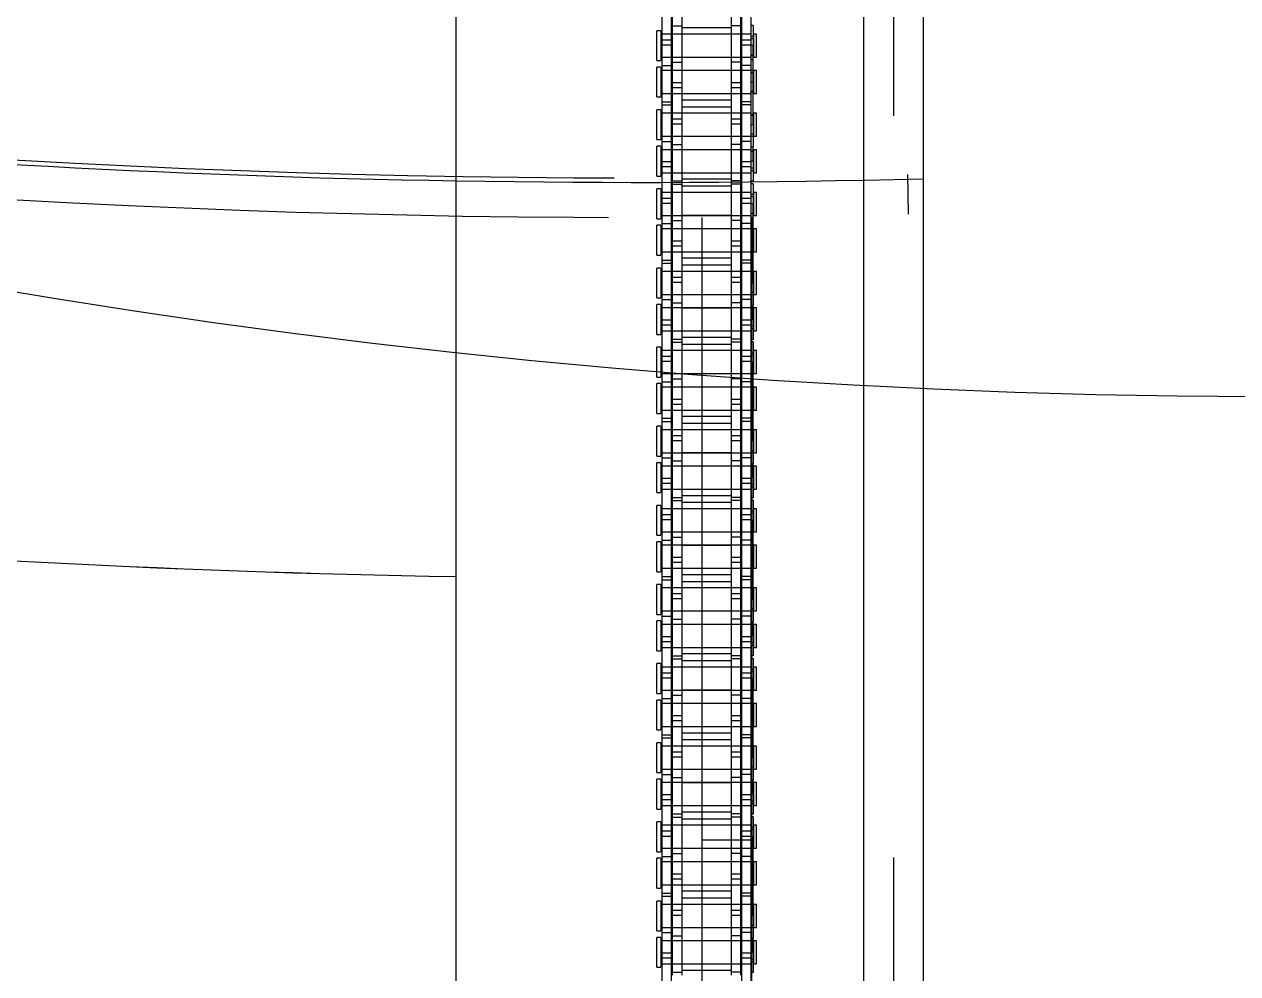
# Model space of a CAD drawing. Header units: metres. Extents: x 0 to 63075, y 0 to 44550.
# Drawn here: x 14245.8 to 14440.6, y 30337.3 to 30489.7 of the extents above; entities that cross this region are included whole.
import ezdxf

# ---------------------------------------------------------------- set-up
doc = ezdxf.new("R2010")
doc.units = ezdxf.units.M
doc.header["$LTSCALE"] = 75
doc.linetypes.add('HIDDEN2', pattern=[4.7625, 3.175, -1.5875])
for name, color, linetype in [('SDM', 7, 'Continuous'), ('SL1', 8, 'Continuous'), ('SL4', 4, 'Continuous'), ('ST1', 7, 'HIDDEN2')]:
    doc.layers.add(name, color=color, linetype=linetype)

# ---------------------------------------------------------------- blocks, each defined once
blk = doc.blocks.new('A$Cf5d57027')
at = {"layer": 'SL1'}
blk.add_arc((6187.34, 9148.65), 1221.5, 121.07475, 67.29436, dxfattribs=at)
blk = doc.blocks.new('A$Ca53c419a')
at = {"layer": 'SL4'}
for p, q in [((3669.71, 281.23), (4459.47, 281.23)), ((3669.71, 215.76), (4459.48, 215.76)), ((4619.72, 206.23), (3669.71, 206.23))]:
    blk.add_line(p, q, dxfattribs=at)
for radius, start, end in [(1821.51, 174.66806, 179.06464), (1821.5, 174.66803, 179.06464), (1758, 174.47485, 179.03085)]:
    blk.add_arc((5821.72, 251.5), radius, start, end, dxfattribs=at)
at = {"layer": 'ST1'}
for p, q in [((3930.1, 248.16), (3939.19, 248.16)), ((3937.73, 249), (3942.53, 249)), ((3937.73, 249), (3937.73, 248.34)), ((3942.53, 248.34), (3937.73, 248.34)), ((3938.28, 248.34), (3938.28, 233.84)), ((3938.28, 248.16), (3938.28, 246.64)), ((3939.19, 248.16), (3940.05, 248.16)), ((3939.19, 246.64), (3939.19, 248.16)), ((3940.05, 248.16), (3949.15, 248.16)), ((3940.05, 248.16), (3940.05, 246.64)), ((3941.97, 233.84), (3941.97, 248.34)), ((3941.97, 246.64), (3941.97, 248.16)), ((3942.53, 248.34), (3942.53, 249)), ((3943.3, 248.16), (3943.3, 246.64)), ((3943.58, 249), (3948.37, 249)), ((3943.58, 249), (3943.58, 248.34)), ((3948.37, 248.34), (3943.58, 248.34)), ((3944.13, 248.34), (3944.13, 233.84)), ((3944.13, 248.16), (3944.13, 246.64)), ((3947.82, 233.84), (3947.82, 248.34)), ((3947.82, 246.64), (3947.82, 248.16)), ((3948.37, 248.34), (3948.37, 249)), ((3949.15, 248.16), (3949.15, 246.64)), ((3949.15, 248.16), (3955.5, 248.16)), ((3949.65, 248.16), (3949.65, 246.64)), ((3950.43, 249), (3955.23, 249)), ((3950.43, 249), (3950.43, 248.34)), ((3955.23, 248.34), (3950.43, 248.34)), ((3950.98, 248.34), (3950.98, 233.84)), ((3950.98, 248.16), (3950.98, 246.64)), ((3954.67, 233.84), (3954.67, 248.34)), ((3954.67, 246.64), (3954.67, 248.16)), ((3955.23, 248.34), (3955.23, 249)), ((3955.5, 248.16), (3955.5, 246.64)), ((3955.5, 248.16), (3964.59, 248.16)), ((3956.28, 249), (3961.07, 249)), ((3956.28, 249), (3956.28, 248.34)), ((3961.07, 248.34), (3956.28, 248.34)), ((3956.83, 248.34), (3956.83, 233.84)), ((3956.83, 248.16), (3956.83, 246.64)), ((3958.75, 246.64), (3958.75, 248.16)), ((3959.61, 248.16), (3959.61, 246.64)), ((3960.52, 233.84), (3960.52, 248.34)), ((3960.52, 246.64), (3960.52, 248.16)), ((3961.07, 248.34), (3961.07, 249)), ((3963.13, 249), (3967.93, 249)), ((3963.13, 249), (3963.13, 248.34)), ((3967.93, 248.34), (3963.13, 248.34)), ((3963.68, 248.34), (3963.68, 233.84)), ((3963.68, 248.16), (3963.68, 246.64)), ((3964.59, 248.16), (3965.45, 248.16)), ((3964.59, 246.64), (3964.59, 248.16)), ((3965.45, 248.16), (3974.55, 248.16)), ((3965.45, 248.16), (3965.45, 246.64)), ((3967.37, 233.84), (3967.37, 248.34)), ((3967.37, 246.64), (3967.37, 248.16)), ((3967.93, 248.34), (3967.93, 249)), ((3968.7, 248.16), (3968.7, 246.64)), ((3968.98, 249), (3973.77, 249)), ((3968.98, 249), (3968.98, 248.34)), ((3973.77, 248.34), (3968.98, 248.34)), ((3969.53, 248.34), (3969.53, 233.84)), ((3969.53, 248.16), (3969.53, 246.64)), ((3973.22, 233.84), (3973.22, 248.34)), ((3973.22, 246.64), (3973.22, 248.16)), ((3973.77, 248.34), (3973.77, 249)), ((3974.55, 248.16), (3974.55, 246.64)), ((3974.55, 248.16), (3980.9, 248.16)), ((3975.05, 248.16), (3975.05, 246.64)), ((3975.83, 249), (3980.63, 249)), ((3975.83, 249), (3975.83, 248.34)), ((3980.63, 248.34), (3975.83, 248.34)), ((3976.38, 248.34), (3976.38, 233.84)), ((3976.38, 248.16), (3976.38, 246.64)), ((3980.07, 233.84), (3980.07, 248.34)), ((3980.07, 246.64), (3980.07, 248.16)), ((3980.63, 248.34), (3980.63, 249)), ((3980.9, 248.16), (3980.9, 246.64)), ((3980.9, 248.16), (3989.99, 248.16)), ((3981.68, 249), (3986.47, 249)), ((3981.68, 249), (3981.68, 248.34)), ((3986.47, 248.34), (3981.68, 248.34)), ((3982.23, 248.34), (3982.23, 233.84)), ((3982.23, 248.16), (3982.23, 246.64)), ((3984.15, 246.64), (3984.15, 248.16)), ((3985.01, 248.16), (3985.01, 246.64)), ((3985.92, 233.84), (3985.92, 248.34)), ((3985.92, 246.64), (3985.92, 248.16)), ((3986.47, 248.34), (3986.47, 249)), ((3988.53, 249), (3993.33, 249)), ((3988.53, 249), (3988.53, 248.34)), ((3993.33, 248.34), (3988.53, 248.34)), ((3989.08, 248.34), (3989.08, 233.84)), ((3989.08, 248.16), (3989.08, 246.64)), ((3989.99, 248.16), (3990.85, 248.16)), ((3989.99, 246.64), (3989.99, 248.16)), ((3990.85, 248.16), (3999.95, 248.16)), ((3990.85, 248.16), (3990.85, 246.64)), ((3992.77, 233.84), (3992.77, 248.34)), ((3992.77, 246.64), (3992.77, 248.16)), ((3993.33, 248.34), (3993.33, 249)), ((3994.1, 248.16), (3994.1, 246.64)), ((3994.38, 249), (3999.17, 249)), ((3994.38, 249), (3994.38, 248.34)), ((3999.17, 248.34), (3994.38, 248.34)), ((3994.93, 248.34), (3994.93, 233.84)), ((3994.93, 248.16), (3994.93, 246.64)), ((3998.62, 233.84), (3998.62, 248.34)), ((3998.62, 246.64), (3998.62, 248.16)), ((3999.17, 248.34), (3999.17, 249)), ((3999.95, 248.16), (3999.95, 246.64)), ((3999.95, 248.16), (4006.3, 248.16)), ((4000.45, 248.16), (4000.45, 246.64)), ((4001.23, 249), (4006.03, 249)), ((4001.23, 249), (4001.23, 248.34)), ((4006.03, 248.34), (4001.23, 248.34)), ((4001.78, 248.34), (4001.78, 233.84)), ((4001.78, 248.16), (4001.78, 246.64)), ((4005.47, 233.84), (4005.47, 248.34)), ((4005.47, 246.64), (4005.47, 248.16)), ((4006.03, 248.34), (4006.03, 249)), ((4006.3, 248.16), (4006.3, 246.64)), ((4006.3, 248.16), (4015.39, 248.16)), ((4007.08, 249), (4011.87, 249)), ((4007.08, 249), (4007.08, 248.34)), ((4011.87, 248.34), (4007.08, 248.34)), ((4007.63, 248.34), (4007.63, 233.84)), ((4007.63, 248.16), (4007.63, 246.64)), ((4009.55, 246.64), (4009.55, 248.16)), ((4010.41, 248.16), (4010.41, 246.64)), ((4011.32, 233.84), (4011.32, 248.34)), ((4011.32, 246.64), (4011.32, 248.16)), ((4011.87, 248.34), (4011.87, 249)), ((4013.93, 249), (4018.73, 249)), ((4013.93, 249), (4013.93, 248.34)), ((4018.73, 248.34), (4013.93, 248.34)), ((4014.48, 248.34), (4014.48, 233.84)), ((4014.48, 248.16), (4014.48, 246.64)), ((4015.39, 248.16), (4016.25, 248.16)), ((4015.39, 246.64), (4015.39, 248.16)), ((4016.25, 248.16), (4025.35, 248.16)), ((4016.25, 248.16), (4016.25, 246.64)), ((4018.17, 233.84), (4018.17, 248.34)), ((4018.17, 246.64), (4018.17, 248.16)), ((4018.73, 248.34), (4018.73, 249)), ((4019.5, 248.16), (4019.5, 246.64)), ((4019.78, 249), (4024.57, 249)), ((4019.78, 249), (4019.78, 248.34)), ((4024.57, 248.34), (4019.78, 248.34)), ((4020.33, 248.34), (4020.33, 233.84)), ((4020.33, 248.16), (4020.33, 246.64)), ((4024.02, 233.84), (4024.02, 248.34)), ((4024.02, 246.64), (4024.02, 248.16)), ((4024.57, 248.34), (4024.57, 249)), ((4025.35, 248.16), (4025.35, 246.64)), ((4025.35, 248.16), (4031.7, 248.16)), ((4025.85, 248.16), (4025.85, 246.64)), ((4026.63, 249), (4031.43, 249)), ((4026.63, 249), (4026.63, 248.34)), ((4031.43, 248.34), (4026.63, 248.34)), ((4027.18, 248.34), (4027.18, 233.84)), ((4027.18, 248.16), (4027.18, 246.64)), ((4030.87, 233.84), (4030.87, 248.34)), ((4030.87, 246.64), (4030.87, 248.16)), ((4031.43, 248.34), (4031.43, 249)), ((4031.7, 248.16), (4031.7, 246.64)), ((4031.7, 248.16), (4040.79, 248.16)), ((4032.48, 249), (4037.27, 249)), ((4032.48, 249), (4032.48, 248.34)), ((4037.27, 248.34), (4032.48, 248.34)), ((4033.03, 248.34), (4033.03, 233.84)), ((4033.03, 248.16), (4033.03, 246.64)), ((4034.95, 246.64), (4034.95, 248.16)), ((4035.81, 248.16), (4035.81, 246.64)), ((4036.72, 233.84), (4036.72, 248.34)), ((4036.72, 246.64), (4036.72, 248.16)), ((4037.27, 248.34), (4037.27, 249)), ((4039.33, 249), (4044.13, 249)), ((4039.33, 249), (4039.33, 248.34)), ((4044.13, 248.34), (4039.33, 248.34)), ((4039.88, 248.34), (4039.88, 233.84)), ((4039.88, 248.16), (4039.88, 246.64)), ((4040.79, 248.16), (4041.65, 248.16)), ((4040.79, 246.64), (4040.79, 248.16)), ((4041.65, 248.16), (4050.75, 248.16)), ((4041.65, 248.16), (4041.65, 246.64)), ((4043.57, 233.84), (4043.57, 248.34)), ((4043.57, 246.64), (4043.57, 248.16)), ((4044.13, 248.34), (4044.13, 249)), ((4044.9, 248.16), (4044.9, 246.64)), ((4045.18, 249), (4049.97, 249)), ((4045.18, 249), (4045.18, 248.34)), ((4049.97, 248.34), (4045.18, 248.34)), ((4045.73, 248.34), (4045.73, 233.84)), ((4045.73, 248.16), (4045.73, 246.64)), ((4049.42, 233.84), (4049.42, 248.34)), ((4049.42, 246.64), (4049.42, 248.16)), ((4049.97, 248.34), (4049.97, 249)), ((4050.75, 248.16), (4050.75, 246.64)), ((4050.75, 248.16), (4057.1, 248.16)), ((4051.25, 248.16), (4051.25, 246.64)), ((4052.03, 249), (4056.83, 249)), ((4052.03, 249), (4052.03, 248.34)), ((4056.83, 248.34), (4052.03, 248.34)), ((4052.58, 248.34), (4052.58, 233.84)), ((4052.58, 248.16), (4052.58, 246.64)), ((4056.27, 233.84), (4056.27, 248.34)), ((4056.27, 246.64), (4056.27, 248.16)), ((4056.83, 248.34), (4056.83, 249)), ((4057.1, 248.16), (4057.1, 246.64)), ((4057.1, 248.16), (4066.19, 248.16)), ((4057.88, 249), (4062.67, 249)), ((4057.88, 249), (4057.88, 248.34)), ((4062.67, 248.34), (4057.88, 248.34)), ((4058.43, 248.34), (4058.43, 233.84)), ((4058.43, 248.16), (4058.43, 246.64)), ((4060.35, 246.64), (4060.35, 248.16)), ((4061.21, 248.16), (4061.21, 246.64)), ((4062.12, 233.84), (4062.12, 248.34)), ((4062.12, 246.64), (4062.12, 248.16)), ((4062.67, 248.34), (4062.67, 249)), ((4064.73, 249), (4069.53, 249)), ((4064.73, 249), (4064.73, 248.34)), ((4069.53, 248.34), (4064.73, 248.34)), ((4065.28, 248.34), (4065.28, 233.84)), ((4065.28, 248.16), (4065.28, 246.64)), ((4066.19, 248.16), (4067.05, 248.16)), ((4066.19, 246.64), (4066.19, 248.16)), ((4067.05, 248.16), (4076.15, 248.16)), ((4067.05, 248.16), (4067.05, 246.64)), ((4068.97, 233.84), (4068.97, 248.34)), ((4068.97, 246.64), (4068.97, 248.16)), ((4069.53, 248.34), (4069.53, 249)), ((4070.3, 248.16), (4070.3, 246.64)), ((4070.58, 249), (4075.37, 249)), ((4070.58, 249), (4070.58, 248.34)), ((4075.37, 248.34), (4070.58, 248.34)), ((4071.13, 248.34), (4071.13, 233.84)), ((4071.13, 248.16), (4071.13, 246.64)), ((4074.82, 233.84), (4074.82, 248.34)), ((4074.82, 246.64), (4074.82, 248.16)), ((4075.37, 248.34), (4075.37, 249)), ((4076.15, 248.16), (4076.15, 246.64)), ((4076.15, 248.16), (4082.5, 248.16)), ((4076.65, 248.16), (4076.65, 246.64)), ((4077.43, 249), (4082.23, 249)), ((4077.43, 249), (4077.43, 248.34)), ((4082.23, 248.34), (4077.43, 248.34)), ((4077.98, 248.34), (4077.98, 233.84)), ((4077.98, 248.16), (4077.98, 246.64)), ((4081.67, 233.84), (4081.67, 248.34)), ((4081.67, 246.64), (4081.67, 248.16)), ((4082.23, 248.34), (4082.23, 249)), ((4082.5, 248.16), (4082.5, 246.64)), ((4082.5, 248.16), (4091.59, 248.16)), ((4083.28, 249), (4088.07, 249)), ((4083.28, 249), (4083.28, 248.34)), ((4088.07, 248.34), (4083.28, 248.34)), ((4083.83, 248.34), (4083.83, 233.84)), ((4083.83, 248.16), (4083.83, 246.64)), ((4085.75, 246.64), (4085.75, 248.16)), ((4086.61, 248.16), (4086.61, 246.64)), ((4087.52, 233.84), (4087.52, 248.34)), ((4087.52, 246.64), (4087.52, 248.16)), ((4088.07, 248.34), (4088.07, 249)), ((3930.1, 246.64), (3939.19, 246.64)), ((3936.45, 246.48), (3942.8, 246.48)), ((3936.95, 246.48), (3936.95, 244.96)), ((3938.28, 246.48), (3938.28, 244.96)), ((3939.19, 246.64), (3940.05, 246.64)), ((3940.05, 246.64), (3949.15, 246.64)), ((3941.97, 244.96), (3941.97, 246.48)), ((3942.8, 246.48), (3942.8, 244.96)), ((3942.8, 246.48), (3951.89, 246.48)), ((3944.13, 246.48), (3944.13, 244.96)), ((3946.05, 244.96), (3946.05, 246.48)), ((3946.91, 246.48), (3946.91, 244.96)), ((3947.82, 244.96), (3947.82, 246.48)), ((3949.15, 246.64), (3955.5, 246.64)), ((3950.98, 246.48), (3950.98, 244.96)), ((3951.89, 246.48), (3952.75, 246.48)), ((3951.89, 244.96), (3951.89, 246.48)), ((3952.75, 246.48), (3961.85, 246.48)), ((3952.75, 246.48), (3952.75, 244.96)), ((3954.67, 244.96), (3954.67, 246.48)), ((3955.5, 246.64), (3964.59, 246.64)), ((3956, 246.48), (3956, 244.96)), ((3956.83, 246.48), (3956.83, 244.96)), ((3960.52, 244.96), (3960.52, 246.48)), ((3961.85, 246.48), (3961.85, 244.96)), ((3961.85, 246.48), (3968.2, 246.48)), ((3962.35, 246.48), (3962.35, 244.96)), ((3963.68, 246.48), (3963.68, 244.96)), ((3964.59, 246.64), (3965.45, 246.64)), ((3965.45, 246.64), (3974.55, 246.64)), ((3967.37, 244.96), (3967.37, 246.48)), ((3968.2, 246.48), (3968.2, 244.96)), ((3968.2, 246.48), (3977.29, 246.48)), ((3969.53, 246.48), (3969.53, 244.96)), ((3971.45, 244.96), (3971.45, 246.48)), ((3972.31, 246.48), (3972.31, 244.96)), ((3973.22, 244.96), (3973.22, 246.48)), ((3974.55, 246.64), (3980.9, 246.64)), ((3976.38, 246.48), (3976.38, 244.96)), ((3977.29, 246.48), (3978.15, 246.48)), ((3977.29, 244.96), (3977.29, 246.48)), ((3978.15, 246.48), (3987.25, 246.48)), ((3978.15, 246.48), (3978.15, 244.96)), ((3980.07, 244.96), (3980.07, 246.48)), ((3980.9, 246.64), (3989.99, 246.64)), ((3981.4, 246.48), (3981.4, 244.96)), ((3982.23, 246.48), (3982.23, 244.96)), ((3985.92, 244.96), (3985.92, 246.48)), ((3987.25, 246.48), (3987.25, 244.96)), ((3987.25, 246.48), (3993.6, 246.48)), ((3987.75, 246.48), (3987.75, 244.96)), ((3989.08, 246.48), (3989.08, 244.96)), ((3989.99, 246.64), (3990.85, 246.64)), ((3990.85, 246.64), (3999.95, 246.64)), ((3992.77, 244.96), (3992.77, 246.48)), ((3993.6, 246.48), (3993.6, 244.96)), ((3993.6, 246.48), (4002.69, 246.48)), ((3994.93, 246.48), (3994.93, 244.96)), ((3996.85, 244.96), (3996.85, 246.48)), ((3997.71, 246.48), (3997.71, 244.96)), ((3998.62, 244.96), (3998.62, 246.48)), ((3999.95, 246.64), (4006.3, 246.64)), ((4001.78, 246.48), (4001.78, 244.96)), ((4002.69, 246.48), (4003.55, 246.48)), ((4002.69, 244.96), (4002.69, 246.48)), ((4003.55, 246.48), (4012.65, 246.48)), ((4003.55, 246.48), (4003.55, 244.96)), ((4005.47, 244.96), (4005.47, 246.48)), ((4006.3, 246.64), (4015.39, 246.64)), ((4006.8, 246.48), (4006.8, 244.96)), ((4007.63, 246.48), (4007.63, 244.96)), ((4011.32, 244.96), (4011.32, 246.48)), ((4012.65, 246.48), (4012.65, 244.96)), ((4012.65, 246.48), (4019, 246.48)), ((4013.15, 246.48), (4013.15, 244.96)), ((4014.48, 246.48), (4014.48, 244.96)), ((4015.39, 246.64), (4016.25, 246.64)), ((4016.25, 246.64), (4025.35, 246.64)), ((4018.17, 244.96), (4018.17, 246.48)), ((4019, 246.48), (4019, 244.96)), ((4019, 246.48), (4028.09, 246.48)), ((4020.33, 246.48), (4020.33, 244.96)), ((4022.25, 244.96), (4022.25, 246.48)), ((4023.11, 246.48), (4023.11, 244.96)), ((4024.02, 244.96), (4024.02, 246.48)), ((4025.35, 246.64), (4031.7, 246.64)), ((4027.18, 246.48), (4027.18, 244.96)), ((4028.09, 246.48), (4028.95, 246.48)), ((4028.09, 244.96), (4028.09, 246.48)), ((4028.95, 246.48), (4038.05, 246.48)), ((4028.95, 246.48), (4028.95, 244.96)), ((4030.87, 244.96), (4030.87, 246.48)), ((4031.7, 246.64), (4040.79, 246.64)), ((4032.2, 246.48), (4032.2, 244.96)), ((4033.03, 246.48), (4033.03, 244.96)), ((4036.72, 244.96), (4036.72, 246.48)), ((4038.05, 246.48), (4038.05, 244.96)), ((4038.05, 246.48), (4044.4, 246.48)), ((4038.55, 246.48), (4038.55, 244.96)), ((4039.88, 246.48), (4039.88, 244.96)), ((4040.79, 246.64), (4041.65, 246.64)), ((4041.65, 246.64), (4050.75, 246.64)), ((4043.57, 244.96), (4043.57, 246.48)), ((4044.4, 246.48), (4044.4, 244.96)), ((4044.4, 246.48), (4053.49, 246.48)), ((4045.73, 246.48), (4045.73, 244.96)), ((4047.65, 244.96), (4047.65, 246.48)), ((4048.51, 246.48), (4048.51, 244.96)), ((4049.42, 244.96), (4049.42, 246.48)), ((4050.75, 246.64), (4057.1, 246.64)), ((4052.58, 246.48), (4052.58, 244.96)), ((4053.49, 246.48), (4054.35, 246.48)), ((4053.49, 244.96), (4053.49, 246.48)), ((4054.35, 246.48), (4063.45, 246.48)), ((4054.35, 246.48), (4054.35, 244.96)), ((4056.27, 244.96), (4056.27, 246.48)), ((4057.1, 246.64), (4066.19, 246.64)), ((4057.6, 246.48), (4057.6, 244.96)), ((4058.43, 246.48), (4058.43, 244.96)), ((4062.12, 244.96), (4062.12, 246.48)), ((4063.45, 246.48), (4063.45, 244.96)), ((4063.45, 246.48), (4069.8, 246.48)), ((4063.95, 246.48), (4063.95, 244.96)), ((4065.28, 246.48), (4065.28, 244.96)), ((4066.19, 246.64), (4067.05, 246.64)), ((4067.05, 246.64), (4076.15, 246.64)), ((4068.97, 244.96), (4068.97, 246.48)), ((4069.8, 246.48), (4069.8, 244.96)), ((4069.8, 246.48), (4078.89, 246.48)), ((4071.13, 246.48), (4071.13, 244.96)), ((4073.05, 244.96), (4073.05, 246.48)), ((4073.91, 246.48), (4073.91, 244.96)), ((4074.82, 244.96), (4074.82, 246.48)), ((4076.15, 246.64), (4082.5, 246.64)), ((4077.98, 246.48), (4077.98, 244.96)), ((4078.89, 246.48), (4079.75, 246.48)), ((4078.89, 244.96), (4078.89, 246.48)), ((4079.75, 246.48), (4088.85, 246.48)), ((4079.75, 246.48), (4079.75, 244.96)), ((4081.67, 244.96), (4081.67, 246.48)), ((4082.5, 246.64), (4091.59, 246.64)), ((4083, 246.48), (4083, 244.96)), ((4083.83, 246.48), (4083.83, 244.96)), ((4087.52, 244.96), (4087.52, 246.48)), ((4088.85, 246.48), (4088.85, 244.96)), ((4088.85, 246.48), (4095.2, 246.48)), ((3936.45, 244.96), (3942.8, 244.96)), ((3937.23, 237.03), (3937.23, 244.96)), ((3938.28, 244.96), (3938.28, 237.03)), ((3941.97, 237.03), (3941.97, 244.96)), ((3942.01, 244.96), (3942.01, 237.03)), ((3942.8, 244.96), (3951.89, 244.96)), ((3944.09, 237.03), (3944.09, 244.96)), ((3944.13, 244.96), (3944.13, 237.03)), ((3947.82, 237.03), (3947.82, 244.96)), ((3948.87, 244.96), (3948.87, 237.03)), ((3949.93, 237.03), (3949.93, 244.96)), ((3950.98, 244.96), (3950.98, 237.03)), ((3951.89, 244.96), (3952.75, 244.96)), ((3952.75, 244.96), (3961.85, 244.96)), ((3954.67, 237.03), (3954.67, 244.96)), ((3954.71, 244.96), (3954.71, 237.03)), ((3956.79, 237.03), (3956.79, 244.96)), ((3956.83, 244.96), (3956.83, 237.03)), ((3960.52, 237.03), (3960.52, 244.96)), ((3961.57, 244.96), (3961.57, 237.03)), ((3961.85, 244.96), (3968.2, 244.96)), ((3962.63, 237.03), (3962.63, 244.96)), ((3963.68, 244.96), (3963.68, 237.03)), ((3967.37, 237.03), (3967.37, 244.96)), ((3967.41, 244.96), (3967.41, 237.03)), ((3968.2, 244.96), (3977.29, 244.96)), ((3969.49, 237.03), (3969.49, 244.96)), ((3969.53, 244.96), (3969.53, 237.03)), ((3973.22, 237.03), (3973.22, 244.96)), ((3974.27, 244.96), (3974.27, 237.03)), ((3975.33, 237.03), (3975.33, 244.96)), ((3976.38, 244.96), (3976.38, 237.03)), ((3977.29, 244.96), (3978.15, 244.96)), ((3978.15, 244.96), (3987.25, 244.96)), ((3980.07, 237.03), (3980.07, 244.96)), ((3980.11, 244.96), (3980.11, 237.03)), ((3982.19, 237.03), (3982.19, 244.96)), ((3982.23, 244.96), (3982.23, 237.03)), ((3985.92, 237.03), (3985.92, 244.96)), ((3986.97, 244.96), (3986.97, 237.03)), ((3987.25, 244.96), (3993.6, 244.96)), ((3988.03, 237.03), (3988.03, 244.96)), ((3989.08, 244.96), (3989.08, 237.03)), ((3992.77, 237.03), (3992.77, 244.96)), ((3992.81, 244.96), (3992.81, 237.03)), ((3993.6, 244.96), (4002.69, 244.96)), ((3994.89, 237.03), (3994.89, 244.96)), ((3994.93, 244.96), (3994.93, 237.03)), ((3998.62, 237.03), (3998.62, 244.96)), ((3999.67, 244.96), (3999.67, 237.03)), ((4000.73, 237.03), (4000.73, 244.96)), ((4001.78, 244.96), (4001.78, 237.03)), ((4002.69, 244.96), (4003.55, 244.96)), ((4003.55, 244.96), (4012.65, 244.96)), ((4005.47, 237.03), (4005.47, 244.96)), ((4005.51, 244.96), (4005.51, 237.03)), ((4007.59, 237.03), (4007.59, 244.96)), ((4007.63, 244.96), (4007.63, 237.03)), ((4011.32, 237.03), (4011.32, 244.96)), ((4012.37, 244.96), (4012.37, 237.03)), ((4012.65, 244.96), (4019, 244.96)), ((4013.43, 237.03), (4013.43, 244.96)), ((4014.48, 244.96), (4014.48, 237.03)), ((4018.17, 237.03), (4018.17, 244.96)), ((4018.21, 244.96), (4018.21, 237.03)), ((4019, 244.96), (4028.09, 244.96)), ((4020.29, 237.03), (4020.29, 244.96)), ((4020.33, 244.96), (4020.33, 237.03)), ((4024.02, 237.03), (4024.02, 244.96)), ((4025.07, 244.96), (4025.07, 237.03)), ((4026.13, 237.03), (4026.13, 244.96)), ((4027.18, 244.96), (4027.18, 237.03)), ((4028.09, 244.96), (4028.95, 244.96)), ((4028.95, 244.96), (4038.05, 244.96)), ((4030.87, 237.03), (4030.87, 244.96)), ((4030.91, 244.96), (4030.91, 237.03)), ((4032.99, 237.03), (4032.99, 244.96)), ((4033.03, 244.96), (4033.03, 237.03)), ((4036.72, 237.03), (4036.72, 244.96)), ((4037.77, 244.96), (4037.77, 237.03)), ((4038.05, 244.96), (4044.4, 244.96)), ((4038.83, 237.03), (4038.83, 244.96)), ((4039.88, 244.96), (4039.88, 237.03)), ((4043.57, 237.03), (4043.57, 244.96)), ((4043.61, 244.96), (4043.61, 237.03)), ((4044.4, 244.96), (4053.49, 244.96)), ((4045.69, 237.03), (4045.69, 244.96)), ((4045.73, 244.96), (4045.73, 237.03)), ((4049.42, 237.03), (4049.42, 244.96)), ((4050.47, 244.96), (4050.47, 237.03)), ((4051.53, 237.03), (4051.53, 244.96)), ((4052.58, 244.96), (4052.58, 237.03)), ((4053.49, 244.96), (4054.35, 244.96)), ((4054.35, 244.96), (4063.45, 244.96)), ((4056.27, 237.03), (4056.27, 244.96)), ((4056.31, 244.96), (4056.31, 237.03)), ((4058.39, 237.03), (4058.39, 244.96)), ((4058.43, 244.96), (4058.43, 237.03)), ((4062.12, 237.03), (4062.12, 244.96)), ((4063.17, 244.96), (4063.17, 237.03)), ((4063.45, 244.96), (4069.8, 244.96)), ((4064.23, 237.03), (4064.23, 244.96)), ((4065.28, 244.96), (4065.28, 237.03)), ((4068.97, 237.03), (4068.97, 244.96)), ((4069.01, 244.96), (4069.01, 237.03)), ((4069.8, 244.96), (4078.89, 244.96)), ((4071.09, 237.03), (4071.09, 244.96)), ((4071.13, 244.96), (4071.13, 237.03)), ((4074.82, 237.03), (4074.82, 244.96)), ((4075.87, 244.96), (4075.87, 237.03)), ((4076.93, 237.03), (4076.93, 244.96)), ((4077.98, 244.96), (4077.98, 237.03)), ((4078.89, 244.96), (4079.75, 244.96)), ((4079.75, 244.96), (4088.85, 244.96)), ((4081.67, 237.03), (4081.67, 244.96)), ((4081.71, 244.96), (4081.71, 237.03)), ((4083.79, 237.03), (4083.79, 244.96)), ((4083.83, 244.96), (4083.83, 237.03)), ((4087.52, 237.03), (4087.52, 244.96)), ((4088.57, 244.96), (4088.57, 237.03)), ((4088.85, 244.96), (4095.2, 244.96)), ((3830.73, 241.72), (4058.11, 241.72)), ((3958.18, 241.72), (3958.18, 233.78)), ((3936.45, 237.03), (3942.8, 237.03)), ((3936.95, 235.51), (3936.95, 237.03)), ((3938.28, 237.03), (3938.28, 235.51)), ((3941.97, 235.51), (3941.97, 237.03)), ((3942.8, 235.51), (3942.8, 237.03)), ((3942.8, 237.03), (3951.89, 237.03)), ((3944.13, 237.03), (3944.13, 235.51)), ((3946.05, 235.51), (3946.05, 237.03)), ((3946.91, 237.03), (3946.91, 235.51)), ((3947.82, 235.51), (3947.82, 237.03)), ((3950.98, 237.03), (3950.98, 235.51)), ((3951.89, 237.03), (3952.75, 237.03)), ((3951.89, 235.51), (3951.89, 237.03)), ((3952.75, 237.03), (3961.85, 237.03)), ((3952.75, 237.03), (3952.75, 235.51)), ((3954.67, 235.51), (3954.67, 237.03)), ((3956, 235.51), (3956, 237.03)), ((3956.83, 237.03), (3956.83, 235.51)), ((3960.52, 235.51), (3960.52, 237.03)), ((3961.85, 235.51), (3961.85, 237.03)), ((3961.85, 237.03), (3968.2, 237.03)), ((3962.35, 235.51), (3962.35, 237.03)), ((3963.68, 237.03), (3963.68, 235.51)), ((3967.37, 235.51), (3967.37, 237.03)), ((3968.2, 235.51), (3968.2, 237.03)), ((3968.2, 237.03), (3977.29, 237.03)), ((3969.53, 237.03), (3969.53, 235.51)), ((3971.45, 235.51), (3971.45, 237.03)), ((3972.31, 237.03), (3972.31, 235.51)), ((3973.22, 235.51), (3973.22, 237.03)), ((3976.38, 237.03), (3976.38, 235.51)), ((3977.29, 237.03), (3978.15, 237.03)), ((3977.29, 235.51), (3977.29, 237.03)), ((3978.15, 237.03), (3987.25, 237.03)), ((3978.15, 237.03), (3978.15, 235.51)), ((3980.07, 235.51), (3980.07, 237.03)), ((3981.4, 235.51), (3981.4, 237.03)), ((3982.23, 237.03), (3982.23, 235.51)), ((3985.92, 235.51), (3985.92, 237.03)), ((3987.25, 235.51), (3987.25, 237.03)), ((3987.25, 237.03), (3993.6, 237.03)), ((3987.75, 235.51), (3987.75, 237.03)), ((3989.08, 237.03), (3989.08, 235.51)), ((3992.77, 235.51), (3992.77, 237.03)), ((3993.6, 235.51), (3993.6, 237.03)), ((3993.6, 237.03), (4002.69, 237.03)), ((3994.93, 237.03), (3994.93, 235.51)), ((3996.85, 235.51), (3996.85, 237.03)), ((3997.71, 237.03), (3997.71, 235.51)), ((3998.62, 235.51), (3998.62, 237.03)), ((4001.78, 237.03), (4001.78, 235.51)), ((4002.69, 237.03), (4003.55, 237.03)), ((4002.69, 235.51), (4002.69, 237.03)), ((4003.55, 237.03), (4012.65, 237.03)), ((4003.55, 237.03), (4003.55, 235.51)), ((4005.47, 235.51), (4005.47, 237.03)), ((4006.8, 235.51), (4006.8, 237.03)), ((4007.63, 237.03), (4007.63, 235.51)), ((4011.32, 235.51), (4011.32, 237.03)), ((4012.65, 235.51), (4012.65, 237.03)), ((4012.65, 237.03), (4019, 237.03)), ((4013.15, 235.51), (4013.15, 237.03)), ((4014.48, 237.03), (4014.48, 235.51)), ((4018.17, 235.51), (4018.17, 237.03)), ((4019, 235.51), (4019, 237.03)), ((4019, 237.03), (4028.09, 237.03)), ((4020.33, 237.03), (4020.33, 235.51)), ((4022.25, 235.51), (4022.25, 237.03)), ((4023.11, 237.03), (4023.11, 235.51)), ((4024.02, 235.51), (4024.02, 237.03)), ((4027.18, 237.03), (4027.18, 235.51)), ((4028.09, 237.03), (4028.95, 237.03)), ((4028.09, 235.51), (4028.09, 237.03)), ((4028.95, 237.03), (4038.05, 237.03)), ((4028.95, 237.03), (4028.95, 235.51)), ((4030.87, 235.51), (4030.87, 237.03)), ((4032.2, 235.51), (4032.2, 237.03)), ((4033.03, 237.03), (4033.03, 235.51)), ((4036.72, 235.51), (4036.72, 237.03)), ((4038.05, 235.51), (4038.05, 237.03)), ((4038.05, 237.03), (4044.4, 237.03)), ((4038.55, 235.51), (4038.55, 237.03)), ((4039.88, 237.03), (4039.88, 235.51)), ((4043.57, 235.51), (4043.57, 237.03)), ((4044.4, 235.51), (4044.4, 237.03)), ((4044.4, 237.03), (4053.49, 237.03)), ((4045.73, 237.03), (4045.73, 235.51)), ((4047.65, 235.51), (4047.65, 237.03)), ((4048.51, 237.03), (4048.51, 235.51)), ((4049.42, 235.51), (4049.42, 237.03)), ((4052.58, 237.03), (4052.58, 235.51)), ((4053.49, 237.03), (4054.35, 237.03)), ((4053.49, 235.51), (4053.49, 237.03)), ((4054.35, 237.03), (4063.45, 237.03)), ((4054.35, 237.03), (4054.35, 235.51)), ((4056.27, 235.51), (4056.27, 237.03)), ((4057.6, 235.51), (4057.6, 237.03)), ((4058.43, 237.03), (4058.43, 235.51)), ((4062.12, 235.51), (4062.12, 237.03)), ((4063.45, 235.51), (4063.45, 237.03)), ((4063.45, 237.03), (4069.8, 237.03)), ((4063.95, 235.51), (4063.95, 237.03)), ((4065.28, 237.03), (4065.28, 235.51)), ((4068.97, 235.51), (4068.97, 237.03)), ((4069.8, 235.51), (4069.8, 237.03)), ((4069.8, 237.03), (4078.89, 237.03)), ((4071.13, 237.03), (4071.13, 235.51)), ((4073.05, 235.51), (4073.05, 237.03)), ((4073.91, 237.03), (4073.91, 235.51)), ((4074.82, 235.51), (4074.82, 237.03)), ((4077.98, 237.03), (4077.98, 235.51)), ((4078.89, 237.03), (4079.75, 237.03)), ((4078.89, 235.51), (4078.89, 237.03)), ((4079.75, 237.03), (4088.85, 237.03)), ((4079.75, 237.03), (4079.75, 235.51)), ((4081.67, 235.51), (4081.67, 237.03)), ((4083, 235.51), (4083, 237.03)), ((4083.83, 237.03), (4083.83, 235.51)), ((4087.52, 235.51), (4087.52, 237.03)), ((4088.85, 235.51), (4088.85, 237.03)), ((4088.85, 237.03), (4095.2, 237.03)), ((4058.18, 233.78), (3830.73, 233.78)), ((3930.1, 235.36), (3939.19, 235.36)), ((3930.1, 233.84), (3939.19, 233.84)), ((3936.45, 235.51), (3942.8, 235.51)), ((3936.9, 233.51), (3936.9, 233.84)), ((3938.28, 235.36), (3938.28, 233.84)), ((3938.65, 233.84), (3938.65, 233.47)), ((3939.02, 233.51), (3939.02, 233.84)), ((3939.19, 235.36), (3940.05, 235.36)), ((3939.19, 233.84), (3939.19, 235.36)), ((3939.19, 233.84), (3940.05, 233.84)), ((3940.05, 235.36), (3949.15, 235.36)), ((3940.05, 235.36), (3940.05, 233.84)), ((3940.05, 233.84), (3949.15, 233.84)), ((3940.13, 233.51), (3940.13, 233.84)), ((3941.6, 233.47), (3941.6, 233.84)), ((3941.75, 233.51), (3941.75, 233.84)), ((3941.97, 233.84), (3941.97, 235.36)), ((3942.42, 233.84), (3942.42, 233.51)), ((3942.8, 235.51), (3951.89, 235.51)), ((3943.3, 233.84), (3943.3, 235.36)), ((3944.13, 235.36), (3944.13, 233.51)), ((3944.5, 233.84), (3944.5, 233.47)), ((3945.97, 233.51), (3945.97, 233.84)), ((3947.45, 233.47), (3947.45, 233.84)), ((3947.59, 233.51), (3947.59, 233.84)), ((3947.82, 233.84), (3947.82, 235.36)), ((3949.15, 233.84), (3949.15, 235.36)), ((3949.15, 235.36), (3955.5, 235.36)), ((3949.15, 233.84), (3955.5, 233.84)), ((3949.65, 233.84), (3949.65, 235.36)), ((3950.98, 235.36), (3950.98, 233.84)), ((3951.21, 233.51), (3951.21, 233.84)), ((3951.35, 233.84), (3951.35, 233.47)), ((3951.89, 235.51), (3952.75, 235.51)), ((3952.75, 235.51), (3961.85, 235.51)), ((3952.83, 233.51), (3952.83, 233.84)), ((3954.3, 233.47), (3954.3, 233.84)), ((3954.67, 233.51), (3954.67, 235.36)), ((3955.5, 233.84), (3955.5, 235.36)), ((3955.5, 235.36), (3964.59, 235.36)), ((3955.5, 233.84), (3964.59, 233.84)), ((3956.38, 233.51), (3956.38, 233.84)), ((3956.83, 235.36), (3956.83, 233.84)), ((3957.06, 233.51), (3957.06, 233.84)), ((3957.2, 233.84), (3957.2, 233.47)), ((3958.67, 233.51), (3958.67, 233.84)), ((3958.75, 233.84), (3958.75, 235.36)), ((3959.61, 235.36), (3959.61, 233.84)), ((3959.78, 233.51), (3959.78, 233.84)), ((3960.15, 233.47), (3960.15, 233.84)), ((3960.52, 233.84), (3960.52, 235.36)), ((3961.85, 235.51), (3968.2, 235.51)), ((3961.91, 233.51), (3961.91, 233.84)), ((3962.3, 233.51), (3962.3, 233.84)), ((3963.68, 235.36), (3963.68, 233.84)), ((3964.05, 233.84), (3964.05, 233.47)), ((3964.42, 233.51), (3964.42, 233.84)), ((3964.59, 235.36), (3965.45, 235.36)), ((3964.59, 233.84), (3964.59, 235.36)), ((3964.59, 233.84), (3965.45, 233.84)), ((3965.45, 235.36), (3974.55, 235.36)), ((3965.45, 235.36), (3965.45, 233.84)), ((3965.45, 233.84), (3974.55, 233.84)), ((3965.53, 233.51), (3965.53, 233.84)), ((3967, 233.47), (3967, 233.84)), ((3967.15, 233.51), (3967.15, 233.84)), ((3967.37, 233.84), (3967.37, 235.36)), ((3967.82, 233.84), (3967.82, 233.51)), ((3968.2, 235.51), (3977.29, 235.51)), ((3968.7, 233.84), (3968.7, 235.36)), ((3969.53, 235.36), (3969.53, 233.51)), ((3969.9, 233.84), (3969.9, 233.47)), ((3971.37, 233.51), (3971.37, 233.84)), ((3972.85, 233.47), (3972.85, 233.84)), ((3972.99, 233.51), (3972.99, 233.84)), ((3973.22, 233.84), (3973.22, 235.36)), ((3974.55, 233.84), (3974.55, 235.36)), ((3974.55, 235.36), (3980.9, 235.36)), ((3974.55, 233.84), (3980.9, 233.84)), ((3975.05, 233.84), (3975.05, 235.36)), ((3976.38, 235.36), (3976.38, 233.84)), ((3976.61, 233.51), (3976.61, 233.84)), ((3976.75, 233.84), (3976.75, 233.47)), ((3977.29, 235.51), (3978.15, 235.51)), ((3978.15, 235.51), (3987.25, 235.51)), ((3978.23, 233.51), (3978.23, 233.84)), ((3979.7, 233.47), (3979.7, 233.84)), ((3980.07, 233.51), (3980.07, 235.36)), ((3980.9, 233.84), (3980.9, 235.36)), ((3980.9, 235.36), (3989.99, 235.36)), ((3980.9, 233.84), (3989.99, 233.84)), ((3981.78, 233.51), (3981.78, 233.84)), ((3982.23, 235.36), (3982.23, 233.84)), ((3982.46, 233.51), (3982.46, 233.84)), ((3982.6, 233.84), (3982.6, 233.47)), ((3984.07, 233.51), (3984.07, 233.84)), ((3984.15, 233.84), (3984.15, 235.36)), ((3985.01, 235.36), (3985.01, 233.84)), ((3985.18, 233.51), (3985.18, 233.84)), ((3985.55, 233.47), (3985.55, 233.84)), ((3985.92, 233.84), (3985.92, 235.36)), ((3987.25, 235.51), (3993.6, 235.51)), ((3987.31, 233.51), (3987.31, 233.84)), ((3987.7, 233.51), (3987.7, 233.84)), ((3989.08, 235.36), (3989.08, 233.84)), ((3989.45, 233.84), (3989.45, 233.47)), ((3989.82, 233.51), (3989.82, 233.84)), ((3989.99, 235.36), (3990.85, 235.36)), ((3989.99, 233.84), (3989.99, 235.36)), ((3989.99, 233.84), (3990.85, 233.84)), ((3990.85, 235.36), (3999.95, 235.36)), ((3990.85, 235.36), (3990.85, 233.84)), ((3990.85, 233.84), (3999.95, 233.84)), ((3990.93, 233.51), (3990.93, 233.84)), ((3992.4, 233.47), (3992.4, 233.84)), ((3992.55, 233.51), (3992.55, 233.84)), ((3992.77, 233.84), (3992.77, 235.36)), ((3993.22, 233.84), (3993.22, 233.51)), ((3993.6, 235.51), (4002.69, 235.51)), ((3994.1, 233.84), (3994.1, 235.36)), ((3994.93, 235.36), (3994.93, 233.51)), ((3995.3, 233.84), (3995.3, 233.47)), ((3996.77, 233.51), (3996.77, 233.84)), ((3998.25, 233.47), (3998.25, 233.84)), ((3998.39, 233.51), (3998.39, 233.84)), ((3998.62, 233.84), (3998.62, 235.36)), ((3999.95, 233.84), (3999.95, 235.36)), ((3999.95, 235.36), (4006.3, 235.36)), ((3999.95, 233.84), (4006.3, 233.84)), ((4000.45, 233.84), (4000.45, 235.36)), ((4001.78, 235.36), (4001.78, 233.84)), ((4002.01, 233.51), (4002.01, 233.84)), ((4002.15, 233.84), (4002.15, 233.47)), ((4002.69, 235.51), (4003.55, 235.51)), ((4003.55, 235.51), (4012.65, 235.51)), ((4003.63, 233.51), (4003.63, 233.84)), ((4005.1, 233.47), (4005.1, 233.84)), ((4005.47, 233.51), (4005.47, 235.36)), ((4006.3, 233.84), (4006.3, 235.36)), ((4006.3, 235.36), (4015.39, 235.36)), ((4006.3, 233.84), (4015.39, 233.84)), ((4007.18, 233.51), (4007.18, 233.84)), ((4007.63, 235.36), (4007.63, 233.84)), ((4007.86, 233.51), (4007.86, 233.84)), ((4008, 233.84), (4008, 233.47)), ((4009.47, 233.51), (4009.47, 233.84)), ((4009.55, 233.84), (4009.55, 235.36)), ((4010.41, 235.36), (4010.41, 233.84)), ((4010.58, 233.51), (4010.58, 233.84)), ((4010.95, 233.47), (4010.95, 233.84)), ((4011.32, 233.84), (4011.32, 235.36)), ((4012.65, 235.51), (4019, 235.51)), ((4012.71, 233.51), (4012.71, 233.84)), ((4013.1, 233.51), (4013.1, 233.84)), ((4014.48, 235.36), (4014.48, 233.84)), ((4014.85, 233.84), (4014.85, 233.47)), ((4015.22, 233.51), (4015.22, 233.84)), ((4015.39, 235.36), (4016.25, 235.36)), ((4015.39, 233.84), (4015.39, 235.36)), ((4015.39, 233.84), (4016.25, 233.84)), ((4016.25, 235.36), (4025.35, 235.36)), ((4016.25, 235.36), (4016.25, 233.84)), ((4016.25, 233.84), (4025.35, 233.84)), ((4016.33, 233.51), (4016.33, 233.84)), ((4017.8, 233.47), (4017.8, 233.84)), ((4017.95, 233.51), (4017.95, 233.84)), ((4018.17, 233.84), (4018.17, 235.36)), ((4018.62, 233.84), (4018.62, 233.51)), ((4019, 235.51), (4028.09, 235.51)), ((4019.5, 233.84), (4019.5, 235.36)), ((4020.33, 235.36), (4020.33, 233.51)), ((4020.7, 233.84), (4020.7, 233.47)), ((4022.17, 233.51), (4022.17, 233.84)), ((4023.65, 233.47), (4023.65, 233.84)), ((4023.79, 233.51), (4023.79, 233.84)), ((4024.02, 233.84), (4024.02, 235.36)), ((4025.35, 233.84), (4025.35, 235.36)), ((4025.35, 235.36), (4031.7, 235.36)), ((4025.35, 233.84), (4031.7, 233.84)), ((4025.85, 233.84), (4025.85, 235.36)), ((4027.18, 235.36), (4027.18, 233.84)), ((4027.41, 233.51), (4027.41, 233.84)), ((4027.55, 233.84), (4027.55, 233.47)), ((4028.09, 235.51), (4028.95, 235.51)), ((4028.95, 235.51), (4038.05, 235.51)), ((4029.03, 233.51), (4029.03, 233.84)), ((4030.5, 233.47), (4030.5, 233.84)), ((4030.87, 233.51), (4030.87, 235.36)), ((4031.7, 233.84), (4031.7, 235.36)), ((4031.7, 235.36), (4040.79, 235.36)), ((4031.7, 233.84), (4040.79, 233.84)), ((4032.58, 233.51), (4032.58, 233.84)), ((4033.03, 235.36), (4033.03, 233.84)), ((4033.26, 233.51), (4033.26, 233.84)), ((4033.4, 233.84), (4033.4, 233.47)), ((4034.87, 233.51), (4034.87, 233.84)), ((4034.95, 233.84), (4034.95, 235.36)), ((4035.81, 235.36), (4035.81, 233.84)), ((4035.98, 233.51), (4035.98, 233.84)), ((4036.35, 233.47), (4036.35, 233.84)), ((4036.72, 233.84), (4036.72, 235.36)), ((4038.05, 235.51), (4044.4, 235.51)), ((4038.11, 233.51), (4038.11, 233.84)), ((4038.5, 233.51), (4038.5, 233.84)), ((4039.88, 235.36), (4039.88, 233.84)), ((4040.25, 233.84), (4040.25, 233.47)), ((4040.62, 233.51), (4040.62, 233.84)), ((4040.79, 235.36), (4041.65, 235.36)), ((4040.79, 233.84), (4040.79, 235.36)), ((4040.79, 233.84), (4041.65, 233.84)), ((4041.65, 235.36), (4050.75, 235.36)), ((4041.65, 235.36), (4041.65, 233.84)), ((4041.65, 233.84), (4050.75, 233.84)), ((4041.73, 233.51), (4041.73, 233.84)), ((4043.2, 233.47), (4043.2, 233.84)), ((4043.35, 233.51), (4043.35, 233.84)), ((4043.57, 233.84), (4043.57, 235.36)), ((4044.02, 233.84), (4044.02, 233.51)), ((4044.4, 235.51), (4053.49, 235.51)), ((4044.9, 233.84), (4044.9, 235.36)), ((4045.73, 235.36), (4045.73, 233.51)), ((4046.1, 233.84), (4046.1, 233.47)), ((4047.57, 233.51), (4047.57, 233.84)), ((4049.05, 233.47), (4049.05, 233.84)), ((4049.19, 233.51), (4049.19, 233.84)), ((4049.42, 233.84), (4049.42, 235.36)), ((4050.75, 233.84), (4050.75, 235.36)), ((4050.75, 235.36), (4057.1, 235.36)), ((4050.75, 233.84), (4057.1, 233.84)), ((4051.25, 233.84), (4051.25, 235.36)), ((4052.58, 235.36), (4052.58, 233.84)), ((4052.81, 233.51), (4052.81, 233.84)), ((4052.95, 233.84), (4052.95, 233.47)), ((4053.49, 235.51), (4054.35, 235.51)), ((4054.35, 235.51), (4063.45, 235.51)), ((4054.43, 233.51), (4054.43, 233.84)), ((4055.9, 233.47), (4055.9, 233.84)), ((4056.27, 233.51), (4056.27, 235.36)), ((4057.1, 233.84), (4057.1, 235.36)), ((4057.1, 235.36), (4066.19, 235.36)), ((4057.1, 233.84), (4066.19, 233.84)), ((4057.98, 233.51), (4057.98, 233.84)), ((4058.43, 235.36), (4058.43, 233.84)), ((4058.66, 233.51), (4058.66, 233.84)), ((4058.8, 233.84), (4058.8, 233.47)), ((4060.27, 233.51), (4060.27, 233.84)), ((4060.35, 233.84), (4060.35, 235.36)), ((4061.21, 235.36), (4061.21, 233.84)), ((4061.38, 233.51), (4061.38, 233.84)), ((4061.75, 233.47), (4061.75, 233.84)), ((4062.12, 233.84), (4062.12, 235.36)), ((4063.45, 235.51), (4069.8, 235.51)), ((4063.51, 233.51), (4063.51, 233.84)), ((4063.9, 233.51), (4063.9, 233.84)), ((4065.28, 235.36), (4065.28, 233.84)), ((4065.65, 233.84), (4065.65, 233.47)), ((4066.02, 233.51), (4066.02, 233.84)), ((4066.19, 235.36), (4067.05, 235.36)), ((4066.19, 233.84), (4066.19, 235.36)), ((4066.19, 233.84), (4067.05, 233.84)), ((4067.05, 235.36), (4076.15, 235.36)), ((4067.05, 235.36), (4067.05, 233.84)), ((4067.05, 233.84), (4076.15, 233.84)), ((4067.13, 233.51), (4067.13, 233.84)), ((4068.6, 233.47), (4068.6, 233.84)), ((4068.75, 233.51), (4068.75, 233.84)), ((4068.97, 233.84), (4068.97, 235.36)), ((4069.42, 233.84), (4069.42, 233.51)), ((4069.8, 235.51), (4078.89, 235.51)), ((4070.3, 233.84), (4070.3, 235.36)), ((4071.13, 235.36), (4071.13, 233.51)), ((4071.5, 233.84), (4071.5, 233.47)), ((4072.97, 233.51), (4072.97, 233.84)), ((4074.45, 233.47), (4074.45, 233.84)), ((4074.59, 233.51), (4074.59, 233.84)), ((4074.82, 233.84), (4074.82, 235.36)), ((4076.15, 233.84), (4076.15, 235.36)), ((4076.15, 235.36), (4082.5, 235.36)), ((4076.15, 233.84), (4082.5, 233.84)), ((4076.65, 233.84), (4076.65, 235.36)), ((4077.98, 235.36), (4077.98, 233.84)), ((4078.21, 233.51), (4078.21, 233.84)), ((4078.35, 233.84), (4078.35, 233.47)), ((4078.89, 235.51), (4079.75, 235.51)), ((4079.75, 235.51), (4088.85, 235.51)), ((4079.83, 233.51), (4079.83, 233.84)), ((4081.3, 233.47), (4081.3, 233.84)), ((4081.67, 233.51), (4081.67, 235.36)), ((4082.5, 233.84), (4082.5, 235.36)), ((4082.5, 235.36), (4091.59, 235.36)), ((4082.5, 233.84), (4091.59, 233.84)), ((4083.38, 233.51), (4083.38, 233.84)), ((4083.83, 235.36), (4083.83, 233.84)), ((4084.06, 233.51), (4084.06, 233.84)), ((4084.2, 233.84), (4084.2, 233.47)), ((4085.67, 233.51), (4085.67, 233.84)), ((4085.75, 233.84), (4085.75, 235.36)), ((4086.61, 235.36), (4086.61, 233.84)), ((4086.78, 233.51), (4086.78, 233.84)), ((4087.15, 233.47), (4087.15, 233.84)), ((4087.52, 233.84), (4087.52, 235.36)), ((4088.85, 235.51), (4095.2, 235.51)), ((4088.91, 233.51), (4088.91, 233.84)), ((3940.13, 233.51), (3936.9, 233.51)), ((3941.97, 233.47), (3938.28, 233.47)), ((3938.28, 233.47), (3938.28, 233)), ((3938.28, 233), (3941.97, 233)), ((3940.13, 233.51), (3942.42, 233.51)), ((3941.97, 233), (3941.97, 233.47)), ((3945.97, 233.51), (3942.42, 233.51)), ((3947.82, 233.47), (3944.13, 233.47)), ((3944.13, 233.47), (3944.13, 233)), ((3944.13, 233), (3947.82, 233)), ((3945.97, 233.51), (3958.67, 233.51)), ((3947.82, 233), (3947.82, 233.47)), ((3954.67, 233.47), (3950.98, 233.47)), ((3950.98, 233.47), (3950.98, 233)), ((3950.98, 233), (3954.67, 233)), ((3954.67, 233), (3954.67, 233.47)), ((3960.52, 233.47), (3956.83, 233.47)), ((3956.83, 233.47), (3956.83, 233)), ((3956.83, 233), (3960.52, 233)), ((3961.91, 233.51), (3958.67, 233.51)), ((3960.52, 233), (3960.52, 233.47)), ((3965.53, 233.51), (3962.3, 233.51)), ((3967.37, 233.47), (3963.68, 233.47)), ((3963.68, 233.47), (3963.68, 233)), ((3963.68, 233), (3967.37, 233)), ((3965.53, 233.51), (3967.82, 233.51)), ((3967.37, 233), (3967.37, 233.47)), ((3971.37, 233.51), (3967.82, 233.51)), ((3973.22, 233.47), (3969.53, 233.47)), ((3969.53, 233.47), (3969.53, 233)), ((3969.53, 233), (3973.22, 233)), ((3971.37, 233.51), (3984.07, 233.51)), ((3973.22, 233), (3973.22, 233.47)), ((3980.07, 233.47), (3976.38, 233.47)), ((3976.38, 233.47), (3976.38, 233)), ((3976.38, 233), (3980.07, 233)), ((3980.07, 233), (3980.07, 233.47)), ((3985.92, 233.47), (3982.23, 233.47)), ((3982.23, 233.47), (3982.23, 233)), ((3982.23, 233), (3985.92, 233)), ((3987.31, 233.51), (3984.07, 233.51)), ((3985.92, 233), (3985.92, 233.47)), ((3990.93, 233.51), (3987.7, 233.51)), ((3992.77, 233.47), (3989.08, 233.47)), ((3989.08, 233.47), (3989.08, 233)), ((3989.08, 233), (3992.77, 233)), ((3990.93, 233.51), (3993.22, 233.51)), ((3992.77, 233), (3992.77, 233.47)), ((3996.77, 233.51), (3993.22, 233.51)), ((3998.62, 233.47), (3994.93, 233.47)), ((3994.93, 233.47), (3994.93, 233)), ((3994.93, 233), (3998.62, 233)), ((3996.77, 233.51), (4009.47, 233.51)), ((3998.62, 233), (3998.62, 233.47)), ((4005.47, 233.47), (4001.78, 233.47)), ((4001.78, 233.47), (4001.78, 233)), ((4001.78, 233), (4005.47, 233)), ((4005.47, 233), (4005.47, 233.47)), ((4011.32, 233.47), (4007.63, 233.47)), ((4007.63, 233.47), (4007.63, 233)), ((4007.63, 233), (4011.32, 233)), ((4012.71, 233.51), (4009.47, 233.51)), ((4011.32, 233), (4011.32, 233.47)), ((4016.33, 233.51), (4013.1, 233.51)), ((4018.17, 233.47), (4014.48, 233.47)), ((4014.48, 233.47), (4014.48, 233)), ((4014.48, 233), (4018.17, 233)), ((4016.33, 233.51), (4018.62, 233.51)), ((4018.17, 233), (4018.17, 233.47)), ((4022.17, 233.51), (4018.62, 233.51)), ((4024.02, 233.47), (4020.33, 233.47)), ((4020.33, 233.47), (4020.33, 233)), ((4020.33, 233), (4024.02, 233)), ((4022.17, 233.51), (4034.87, 233.51)), ((4024.02, 233), (4024.02, 233.47)), ((4030.87, 233.47), (4027.18, 233.47)), ((4027.18, 233.47), (4027.18, 233)), ((4027.18, 233), (4030.87, 233)), ((4030.87, 233), (4030.87, 233.47)), ((4036.72, 233.47), (4033.03, 233.47)), ((4033.03, 233.47), (4033.03, 233)), ((4033.03, 233), (4036.72, 233)), ((4038.11, 233.51), (4034.87, 233.51)), ((4036.72, 233), (4036.72, 233.47)), ((4041.73, 233.51), (4038.5, 233.51)), ((4043.57, 233.47), (4039.88, 233.47)), ((4039.88, 233.47), (4039.88, 233)), ((4039.88, 233), (4043.57, 233)), ((4041.73, 233.51), (4044.02, 233.51)), ((4043.57, 233), (4043.57, 233.47)), ((4047.57, 233.51), (4044.02, 233.51)), ((4049.42, 233.47), (4045.73, 233.47)), ((4045.73, 233.47), (4045.73, 233)), ((4045.73, 233), (4049.42, 233)), ((4047.57, 233.51), (4060.27, 233.51)), ((4049.42, 233), (4049.42, 233.47)), ((4056.27, 233.47), (4052.58, 233.47)), ((4052.58, 233.47), (4052.58, 233)), ((4052.58, 233), (4056.27, 233)), ((4056.27, 233), (4056.27, 233.47)), ((4062.12, 233.47), (4058.43, 233.47)), ((4058.43, 233.47), (4058.43, 233)), ((4058.43, 233), (4062.12, 233)), ((4063.51, 233.51), (4060.27, 233.51)), ((4062.12, 233), (4062.12, 233.47)), ((4067.13, 233.51), (4063.9, 233.51)), ((4068.97, 233.47), (4065.28, 233.47)), ((4065.28, 233.47), (4065.28, 233)), ((4065.28, 233), (4068.97, 233)), ((4067.13, 233.51), (4069.42, 233.51)), ((4068.97, 233), (4068.97, 233.47)), ((4072.97, 233.51), (4069.42, 233.51)), ((4074.82, 233.47), (4071.13, 233.47)), ((4071.13, 233.47), (4071.13, 233)), ((4071.13, 233), (4074.82, 233)), ((4072.97, 233.51), (4085.67, 233.51)), ((4074.82, 233), (4074.82, 233.47)), ((4081.67, 233.47), (4077.98, 233.47)), ((4077.98, 233.47), (4077.98, 233)), ((4077.98, 233), (4081.67, 233)), ((4081.67, 233), (4081.67, 233.47)), ((4087.52, 233.47), (4083.83, 233.47)), ((4083.83, 233.47), (4083.83, 233)), ((4083.83, 233), (4087.52, 233)), ((4088.91, 233.51), (4085.67, 233.51)), ((4087.52, 233), (4087.52, 233.47)), ((3669.71, 215.76), (4459.48, 215.76)), ((4669.71, 211), (3669.71, 211)), ((4064.96, 208.78), (4058.61, 208.63))]:
    blk.add_line(p, q, dxfattribs=at)
for radius, start, end in [(1763.63, 172.09373, 181.39302), (1757.28, 172.09373, 181.39302), (1758, 179.03085, 181.47542)]:
    blk.add_arc((5821.72, 251.5), radius, start, end, dxfattribs=at)

msp = doc.modelspace()

# ---------------------------------------------------------------- block references
at = {"layer": 'SDM'}
msp.add_blockref('A$Cf5d57027', (8259.51, 22502.83), dxfattribs=at)
at = {"layer": 'SDM', "rotation": 90}
msp.add_blockref('A$Ca53c419a', (14596.36, 26400.6), dxfattribs=at)

doc.saveas('drawing.dxf')
